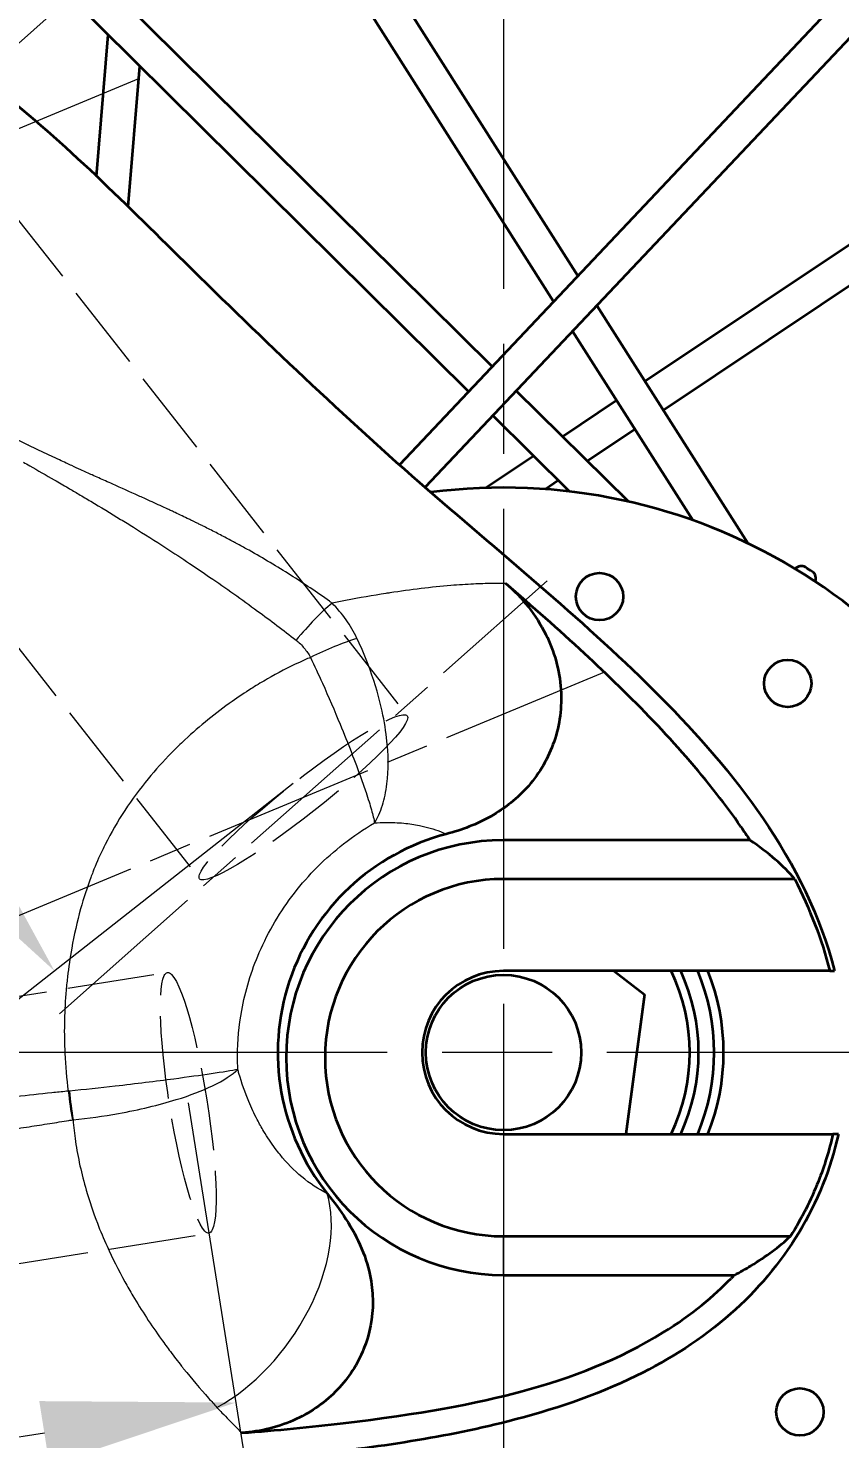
# Model space of a CAD drawing. Header units: millimetres. Extents: x 103 to 2059, y 115 to 1460.
# Drawn here: x 1610.6 to 1662.9, y 636.1 to 726.9 of the extents above; entities that cross this region are included whole.
import ezdxf

# ---------------------------------------------------------------- set-up
doc = ezdxf.new("R2010")
doc.units = ezdxf.units.MM
doc.header["$LTSCALE"] = 5
doc.linetypes.add('CHAIN', pattern=[0.3543, 0.2362, -0.0295, 0.0591, -0.0295])
doc.linetypes.add('DASHED', pattern=[0.2068, 0.1655, -0.0413])
for name, color, linetype, lineweight in [('Center Mark (ISO)', 7, 'Continuous', 9), ('Dimension (ISO)', 7, 'Continuous', 9), ('Hidden (ISO)', 7, 'DASHED', 9), ('Visible (ISO)', 7, 'Continuous', 35), ('Visible Narrow (ISO)', 7, 'Continuous', 9)]:
    doc.layers.add(name, color=color, linetype=linetype, lineweight=lineweight)
doc.styles.add('Note Text (ISO)', font='tahoma.ttf')
doc.dimstyles.new('Default (ISO)', dxfattribs={"dimscale": 5, "dimtxt": 3.5, "dimasz": 2.5, "dimexe": 3.175, "dimexo": 0, "dimgap": 0.762, "dimtad": 1, "dimdec": 1, "dimrnd": 1e-08, "dimzin": 4, "dimtxsty": 'Note Text (ISO)', "dimcen": 0.09, "dimdle": 10, "dimclrd": 256, "dimclre": 256, "dimclrt": 256, "dimadec": 0, "dimazin": 0, "dimtfac": 1.001486, "dimtmove": 0, "dimatfit": 3, "dimfxl": 0, "dimtolj": 1, "dimtzin": 0, "dimlwd": -1, "dimlwe": -1, "dimarcsym": 0})

# ---------------------------------------------------------------- blocks, each defined once
blk = doc.blocks.new('*D9')
at = {"layer": 'Defpoints', "color": 0}
for p in [(1345.636, 1037.631), (1627.652, 678.258), (1612.278, 666.193)]:
    blk.add_point(p, dxfattribs=at)
at = {"layer": 'Dimension (ISO)'}
for p, q in [((1345.636, 1037.631), (1317.773, 1015.766)), ((1337.978, 1015.732), (1604.561, 676.026)), ((1627.652, 678.258), (1599.789, 656.392))]:
    blk.add_line(p, q, dxfattribs=at)
for points in [[(1339.617, 1017.019), (1336.339, 1014.446), (1330.261, 1025.566)], [(1606.2, 677.312), (1602.922, 674.74), (1612.278, 666.193)]]:
    blk.add_solid(points, dxfattribs=at)
at = {"layer": 'Dimension (ISO)', "insert": (1440.433, 928.812), "char_height": 17.5, "attachment_point": 1, "rotation": 308.1229, "style": 'Note Text (ISO)'}
blk.add_mtext('\\A1; \\fTahoma|b0|i0;{\\H17.5000;(361,7) - 460,7}', dxfattribs=at)
blk = doc.blocks.new('*D11')
at = {"layer": 'Defpoints', "color": 0}
for p in [(1620.894, 657.708), (1232.047, 595.77), (1235.121, 576.471)]:
    blk.add_point(p, dxfattribs=at)
at = {"layer": 'Dimension (ISO)'}
for p, q in [((1620.894, 657.708), (1626.465, 622.731)), ((1611.624, 636.442), (1247.466, 578.437)), ((1232.047, 595.77), (1237.619, 560.793))]:
    blk.add_line(p, q, dxfattribs=at)
for points in [[(1611.296, 638.5), (1611.951, 634.385), (1623.968, 638.409)], [(1247.138, 580.494), (1247.794, 576.38), (1235.121, 576.471)]]:
    blk.add_solid(points, dxfattribs=at)
at = {"layer": 'Dimension (ISO)', "insert": (1352.215, 622.401), "char_height": 17.5, "attachment_point": 1, "rotation": 9.05041, "style": 'Note Text (ISO)'}
blk.add_mtext('\\A1; \\fTahoma|b0|i0;{\\H17.5000;(300) - 398,0}', dxfattribs=at)
blk = doc.blocks.new('*D12')
at = {"layer": 'Defpoints', "color": 0}
for p in [(624.775, 661.366), (1641.205, 660.944), (1641.205, 191.366)]:
    blk.add_point(p, dxfattribs=at)
at = {"layer": 'Dimension (ISO)'}
for p, q in [((624.775, 661.366), (624.775, 175.491)), ((1641.205, 660.944), (1641.205, 175.491)), ((637.275, 191.366), (1628.705, 191.366))]:
    blk.add_line(p, q, dxfattribs=at)
for points in [[(637.275, 193.449), (637.275, 189.282), (624.775, 191.366)], [(1628.705, 193.449), (1628.705, 189.282), (1641.205, 191.366)]]:
    blk.add_solid(points, dxfattribs=at)
at = {"layer": 'Dimension (ISO)', "insert": (1090.592, 217.377), "char_height": 17.5, "attachment_point": 1, "style": 'Note Text (ISO)'}
blk.add_mtext('\\A1;1016,4', dxfattribs=at)
blk = doc.blocks.new('*D17')
at = {"layer": 'Defpoints', "color": 0}
for p in [(178.703, 1142.435), (813.681, 1142.435), (1641.205, 312.944)]:
    blk.add_point(p, dxfattribs=at)
at = {"layer": 'Dimension (ISO)'}
for p, q in [((813.681, 1142.435), (162.828, 1142.435)), ((178.703, 325.444), (178.703, 1129.935)), ((1641.205, 312.944), (162.828, 312.944))]:
    blk.add_line(p, q, dxfattribs=at)
for points in [[(176.62, 1129.935), (180.786, 1129.935), (178.703, 1142.435)], [(176.62, 325.444), (180.786, 325.444), (178.703, 312.944)]]:
    blk.add_solid(points, dxfattribs=at)
at = {"layer": 'Dimension (ISO)', "insert": (152.645, 698.83), "char_height": 17.5, "attachment_point": 1, "rotation": 90, "style": 'Note Text (ISO)'}
blk.add_mtext('\\A1;829,5', dxfattribs=at)
blk = doc.blocks.new('*D18')
at = {"layer": 'Defpoints', "color": 0}
for p in [(129.286, 1279.407), (1543.266, 1279.407), (1641.205, 312.944)]:
    blk.add_point(p, dxfattribs=at)
at = {"layer": 'Dimension (ISO)'}
for p, q in [((1543.266, 1279.407), (113.411, 1279.407)), ((129.286, 325.444), (129.286, 1266.907)), ((1641.205, 312.944), (113.411, 312.944))]:
    blk.add_line(p, q, dxfattribs=at)
for points in [[(127.202, 1266.907), (131.369, 1266.907), (129.286, 1279.407)], [(127.202, 325.444), (131.369, 325.444), (129.286, 312.944)]]:
    blk.add_solid(points, dxfattribs=at)
at = {"layer": 'Dimension (ISO)', "insert": (103.274, 780.314), "char_height": 17.5, "attachment_point": 1, "rotation": 90, "style": 'Note Text (ISO)'}
blk.add_mtext('\\A1;966,5', dxfattribs=at)
blk = doc.blocks.new('*D19')
at = {"layer": 'Defpoints', "color": 0}
for p in [(276.775, 661.366), (1989.205, 660.944), (1989.205, 131.366)]:
    blk.add_point(p, dxfattribs=at)
at = {"layer": 'Dimension (ISO)'}
for p, q in [((276.775, 661.366), (276.775, 115.491)), ((1989.205, 660.944), (1989.205, 115.491)), ((289.275, 131.366), (1976.705, 131.366))]:
    blk.add_line(p, q, dxfattribs=at)
for points in [[(289.275, 133.449), (289.275, 129.282), (276.775, 131.366)], [(1976.705, 133.449), (1976.705, 129.282), (1989.205, 131.366)]]:
    blk.add_solid(points, dxfattribs=at)
at = {"layer": 'Dimension (ISO)', "insert": (1090.592, 157.389), "char_height": 17.5, "attachment_point": 1, "style": 'Note Text (ISO)'}
blk.add_mtext('\\A1;1712,4', dxfattribs=at)

msp = doc.modelspace()

# ---------------------------------------------------------------- linework, layer by layer
at = {"layer": 'Center Mark (ISO)', "linetype": 'CHAIN', "ltscale": 23.990969}
for p, q in [((1641.205, 993.444), (1641.205, 328.444)), ((1973.705, 660.944), (1308.705, 660.944))]:
    msp.add_line(p, q, dxfattribs=at)
at = {"layer": 'Center Mark (ISO)', "linetype": 'CHAIN', "ltscale": 9.334043}
for p, q in [((1582.604, 701.663), (1614.027, 729.531)), ((1578.921, 707.543), (1617.71, 723.652)), ((1612.599, 663.441), (1644.022, 691.309)), ((1647.705, 685.429), (1608.917, 669.32))]:
    msp.add_line(p, q, dxfattribs=at)
at = {"layer": 'Hidden (ISO)', "ltscale": 6.769826}
for p, q in [((1605.002, 720.845), (1634.998, 682.622)), ((1591.629, 710.35), (1621.624, 672.127)), ((1571.66, 658.473), (1619.557, 666.102)), ((1574.334, 641.685), (1622.231, 649.314))]:
    msp.add_line(p, q, dxfattribs=at)
at = {"layer": 'Hidden (ISO)', "ltscale": 6.456368}
for centre, major_axis, ratio in [((1628.311, 677.375), (6.687, 5.247), 0.129543), ((1620.894, 657.708), (-1.337, 8.394), 0.142356)]:
    msp.add_ellipse(centre, major_axis=major_axis, ratio=ratio, dxfattribs=at)
at = {"layer": 'Visible (ISO)'}
for p, q in [((1820.984, 896.093), (1634.495, 698.787)), ((1822.661, 894.664), (1636.148, 697.333)), ((1593.518, 793.498), (1645.994, 710.953)), ((1594.263, 788.225), (1644.435, 709.304)), ((1640.466, 705.104), (1600.408, 744.742)), ((1638.955, 703.505), (1600.916, 741.144)), ((1614.975, 717.351), (1615.743, 726.472)), ((1617.018, 715.396), (1617.781, 724.456)), ((1650.311, 704.161), (1676.563, 721.707)), ((1651.492, 702.304), (1676.257, 718.856)), ((1647.211, 709.038), (1656.939, 693.736)), ((1645.653, 707.389), (1653.393, 695.213)), ((1649.247, 696.415), (1642.03, 703.556)), ((1645.004, 700.614), (1648.482, 702.939)), ((1645.462, 697.066), (1640.519, 701.957)), ((1646.6, 699.035), (1649.662, 701.081)), ((1640.041, 697.297), (1643.137, 699.366)), ((1643.88, 697.217), (1644.733, 697.787)), ((1657.08, 674.615), (1641.205, 674.615)), ((1659.967, 672.115), (1641.205, 672.115)), ((1662.224, 666.194), (1641.205, 666.194)), ((1648.318, 666.194), (1650.28, 664.682)), ((1662.224, 666.194), (1662.539, 666.194)), ((1650.28, 664.682), (1649.079, 655.694)), ((1641.205, 655.694), (1662.428, 655.694)), ((1662.781, 655.694), (1662.428, 655.694)), ((1641.205, 649.115), (1659.685, 649.115)), ((1641.205, 646.615), (1656.08, 646.615))]:
    msp.add_line(p, q, dxfattribs=at)
for centre, radius in [((1647.39, 690.299), 1.523), ((1659.515, 684.708), 1.523), ((1641.205, 660.944), 5), ((1660.299, 637.805), 1.523)]:
    msp.add_circle(centre, radius, dxfattribs=at)
for centre, radius, start, end in [((1641.205, 660.944), 348, 191.10889, 126.06442), ((1641.205, 660.944), 320, 191.28909, 125.88422), ((1641.205, 660.944), 320, 191.28909, 125.88422), ((1641.205, 660.944), 308, 191.37636, 125.79695), ((1641.205, 660.944), 296, 191.47071, 125.7026), ((1641.205, 660.944), 36.372, 226.83323, 97.40563), ((1648.478, 696.507), 0.5, 27.31365, 63.29075), ((1660.389, 691.76), 0.5, 58.09647, 140.20621), ((1641.205, 660.944), 36.8, 57.2656, 58.09647), ((1660.834, 691.479), 0.5, 335.15586, 57.2656), ((1641.205, 660.944), 14.54, 104.6788, 218.58184), ((1641.205, 660.615), 14, 90, 270), ((1641.205, 660.615), 11.5, 90, 270), ((1641.205, 660.944), 5.25, 90, 270), ((1641.205, 660.944), 12, 334.05552, 25.94448), ((1641.205, 660.944), 12.57, 335.31213, 24.68787), ((1641.205, 660.944), 13.57, 337.23859, 22.76141), ((1641.205, 660.944), 14.179, 338.26827, 21.73173)]:
    msp.add_arc(centre, radius, start, end, dxfattribs=at)
for points, knots in [([(1608.149, 723.303), (1612.582, 719.887), (1616.606, 715.825), (1625.75, 706.825), (1630.921, 701.879), (1641.359, 692.799), (1646.585, 688.59), (1653.706, 681.427), (1655.983, 678.844), (1659.957, 673.042), (1661.638, 669.707), (1662.539, 666.194)], [0, 0, 0, 0, 1.701214, 1.701214, 3.849341, 3.849341, 5.8641, 5.8641, 6.893346, 6.893346, 7.982703, 7.982703, 7.982703, 7.982703]), ([(1641.355, 691.149), (1642.418, 690.227), (1643.303, 689.12), (1644.48, 686.759), (1644.817, 685.563), (1644.976, 683.19), (1644.831, 682.047), (1644.102, 679.91), (1643.541, 678.943), (1642.118, 677.316), (1641.3, 676.666), (1639.487, 675.639), (1638.523, 675.272), (1637.52, 675.009)], [0, 0, 0, 0, 0.422219, 0.422219, 0.793956, 0.793956, 1.139267, 1.139267, 1.475262, 1.475262, 1.790545, 1.790545, 2.101024, 2.101024, 2.101024, 2.101024]), ([(1656.498, 675.484), (1655.999, 676.208), (1655.482, 676.908), (1652.439, 680.814), (1649.412, 683.865), (1644.766, 688.167), (1643.059, 689.671), (1641.355, 691.149)], [-6.272438, -6.272438, -6.272438, -6.272438, -6.080933, -6.080933, -5.166639, -5.166639, -4.659831, -4.659831, -4.659831, -4.659831]), ([(1662.781, 655.694), (1662.286, 653.466), (1661.411, 651.293), (1659.049, 647.39), (1657.535, 645.615), (1654.002, 642.513), (1651.925, 641.186), (1647.126, 638.838), (1644.323, 637.906), (1637.086, 636.08), (1632.558, 635.442), (1618.988, 634.105), (1609.81, 634.339), (1591.996, 635.627), (1583.127, 636.201), (1574.658, 637.701)], [0, 0, 0, 0, 0.684562, 0.684562, 1.368659, 1.368659, 2.095872, 2.095872, 2.976404, 2.976404, 4.347555, 4.347555, 7.083572, 7.083572, 9.70778, 9.70778, 9.70778, 9.70778]), ([(1662.428, 655.694), (1662.194, 654.662), (1661.882, 653.65), (1661.004, 651.424), (1660.396, 650.235), (1659.685, 649.115)], [-0.7735915, -0.7735915, -0.7735915, -0.7735915, -0.4572683, -0.4572683, -0.0597523, -0.0597523, -0.0597523, -0.0597523]), ([(1629.838, 651.876), (1630.681, 650.819), (1631.498, 649.674), (1632.648, 646.943), (1632.779, 645.777), (1632.788, 643.864), (1632.589, 642.822), (1631.804, 640.877), (1631.232, 639.998), (1629.758, 638.453), (1628.86, 637.819), (1626.763, 636.836), (1625.569, 636.542), (1624.348, 636.453)], [0, 0, 0, 0, 0.405489, 0.405489, 0.827879, 0.827879, 1.34951, 1.34951, 1.864224, 1.864224, 2.403488, 2.403488, 3.005334, 3.005334, 3.005334, 3.005334]), ([(1656.08, 646.615), (1656.462, 646.816), (1656.816, 647.016), (1658.128, 647.807), (1658.99, 648.447), (1659.685, 649.115)], [-17.428409, -17.428409, -17.428409, -17.428409, -17.111152, -17.111152, -16.158595, -16.158595, -16.158595, -16.158595]), ([(1624.348, 636.453), (1626.58, 636.616), (1628.816, 636.835), (1635.789, 637.659), (1639.46, 638.345), (1645.598, 640), (1648.682, 641.179), (1653.359, 644.078), (1654.783, 645.291), (1655.875, 646.403)], [-2.586091, -2.586091, -2.586091, -2.586091, -2.376716, -2.376716, -1.877242, -1.877242, -1.339581, -1.339581, -0.978309, -0.978309, -0.978309, -0.978309])]:
    msp.add_open_spline(points, degree=3, knots=knots, dxfattribs=at)
for points in [[(1656.498, 675.484), (1656.696, 675.197), (1656.89, 674.907), (1657.08, 674.615)], [(1659.967, 672.115), (1659.259, 672.949), (1658.294, 673.797), (1657.08, 674.615)], [(1659.967, 672.115), (1660.933, 670.218), (1661.706, 668.243), (1662.224, 666.194)], [(1656.08, 646.615), (1656.012, 646.544), (1655.944, 646.473), (1655.875, 646.403)]]:
    msp.add_open_spline(points, degree=3, dxfattribs=at)
at = {"layer": 'Visible Narrow (ISO)'}
for p, q in [((1641.205, 674.615), (1641.205, 672.115)), ((1641.205, 646.615), (1641.205, 649.115))]:
    msp.add_line(p, q, dxfattribs=at)
for radius, start, end in [(334.038, 191.19497, 125.97835), (299.03, 191.44618, 125.72714)]:
    msp.add_arc((1641.205, 660.944), radius, start, end, dxfattribs=at)
for centre, major_axis, ratio, start_param, end_param in [((1628.468, 686.698), (3.166, 3.87), 0.198822, 0.786453, 1.527657), ((1629.353, 685.588), (4.503, 2.174), 0.194199, 0.915163, 1.607749), ((1613.97, 658.378), (0.593, -4.965), 0.158692, 4.677681, 5.058319), ((1614.01, 658.382), (0.49, -4.976), 0.151123, 4.681009, 5.061183), ((1622.493, 646.015), (5.735, 8.192), 0.613526, 4.025617, 5.835239)]:
    msp.add_ellipse(centre, major_axis=major_axis, ratio=ratio, start_param=start_param, end_param=end_param, dxfattribs=at)
for points, knots in [([(1610.582, 700.05), (1610.555, 700.063), (1610.527, 700.076), (1609.917, 700.374), (1609.338, 700.664), (1608.762, 700.959)], [-2.2323945, -2.2323945, -2.2323945, -2.2323945, -2.2230924, -2.2230924, -2.0241247, -2.0241247, -2.0241247, -2.0241247]), ([(1610.679, 698.722), (1611.208, 698.419), (1611.735, 698.116), (1612.56, 697.64), (1612.857, 697.468), (1613.153, 697.295), (1613.381, 697.162), (1613.607, 697.029), (1613.834, 696.896)], [2.3181927, 2.3181927, 2.3181927, 2.3181927, 2.5066874, 2.5066874, 2.6130544, 2.6130544, 2.6130544, 2.6945872, 2.6945872, 2.6945872, 2.6945872]), ([(1613.052, 698.882), (1613.041, 698.888), (1613.03, 698.893), (1612.878, 698.963), (1612.738, 699.028), (1612.597, 699.093)], [-2.51042818, -2.51042818, -2.51042818, -2.51042818, -2.5066874, -2.5066874, -2.45952821, -2.45952821, -2.45952821, -2.45952821]), ([(1618.047, 696.629), (1617.925, 696.684), (1617.803, 696.738), (1617.128, 697.042), (1616.581, 697.292), (1616.031, 697.538)], [-3.0598609, -3.0598609, -3.0598609, -3.0598609, -3.0201562, -3.0201562, -2.8392675, -2.8392675, -2.8392675, -2.8392675]), ([(1613.834, 696.896), (1614.093, 696.744), (1614.351, 696.591), (1614.61, 696.437), (1615.255, 696.053), (1615.897, 695.664), (1616.815, 695.103), (1617.09, 694.932), (1617.366, 694.761)], [2.6945872, 2.6945872, 2.6945872, 2.6945872, 2.787665, 2.787665, 2.787665, 3.0201562, 3.0201562, 3.1203504, 3.1203504, 3.1203504, 3.1203504]), ([(1617.366, 694.761), (1618.064, 694.327), (1618.759, 693.885), (1619.45, 693.435), (1619.962, 693.103), (1620.473, 692.766), (1620.983, 692.426)], [3.1203504, 3.1203504, 3.1203504, 3.1203504, 3.374372, 3.374372, 3.374372, 3.5623555, 3.5623555, 3.5623555, 3.5623555]), ([(1620.983, 692.426), (1621.414, 692.139), (1621.844, 691.849), (1622.273, 691.555), (1623.309, 690.847), (1624.34, 690.12), (1625.363, 689.369), (1626.193, 688.761), (1627.018, 688.137), (1627.836, 687.494)], [3.5623555, 3.5623555, 3.5623555, 3.5623555, 3.7211282, 3.7211282, 3.7211282, 4.1043488, 4.1043488, 4.1043488, 4.4148199, 4.4148199, 4.4148199, 4.4148199]), ([(1641.355, 691.149), (1641.072, 691.152), (1640.779, 691.151), (1640.481, 691.146), (1640.478, 691.146), (1640.475, 691.146), (1640.473, 691.146)], [-1.3376648, -1.3376648, -1.3376648, -1.3376648, -1.2320436, -1.2320436, -1.2320436, -1.23109, -1.23109, -1.23109, -1.23109]), ([(1633.63, 690.498), (1632.793, 690.367), (1631.933, 690.217), (1630.743, 689.991), (1630.454, 689.936), (1630.159, 689.877)], [-0.5018121, -0.5018121, -0.5018121, -0.5018121, -0.2498548, -0.2498548, -0.1706831, -0.1706831, -0.1706831, -0.1706831]), ([(1637.815, 691.008), (1637.186, 690.956), (1636.543, 690.89), (1635.23, 690.733), (1634.56, 690.641), (1633.883, 690.537)], [-0.9337256, -0.9337256, -0.9337256, -0.9337256, -0.7313545, -0.7313545, -0.5272685, -0.5272685, -0.5272685, -0.5272685]), ([(1631.764, 687.606), (1631.561, 688.031), (1631.323, 688.435), (1630.785, 689.198), (1630.482, 689.555), (1630.159, 689.877)], [-0.1460653, -0.1460653, -0.1460653, -0.1460653, -0.0740929, -0.0740929, 0, 0, 0, 0]), ([(1627.836, 687.494), (1628.031, 687.34), (1628.21, 687.168), (1628.522, 686.794), (1628.656, 686.594), (1628.765, 686.381)], [0, 0, 0, 0, 0.0740929, 0.0740929, 0.1460653, 0.1460653, 0.1460653, 0.1460653]), ([(1632.897, 675.727), (1633.097, 676.056), (1633.266, 676.436), (1633.534, 677.28), (1633.632, 677.741), (1633.803, 679.123), (1633.798, 680.127), (1633.598, 681.836), (1633.481, 682.501), (1633.112, 684.09), (1632.827, 685.02), (1632.262, 686.507), (1632.021, 687.069), (1631.764, 687.606)], [-0.0010774, -0.0010774, -0.0010774, -0.0010774, 0.1018289, 0.1018289, 0.2036605, 0.2036605, 0.383874, 0.383874, 0.490638, 0.490638, 0.6364878, 0.6364878, 0.727644, 0.727644, 0.727644, 0.727644]), ([(1628.765, 686.381), (1629.023, 685.844), (1629.282, 685.289), (1629.937, 683.837), (1630.319, 682.947), (1630.935, 681.457), (1631.18, 680.844), (1631.627, 679.694), (1631.83, 679.153), (1632.01, 678.654)], [-0.727644, -0.727644, -0.727644, -0.727644, -0.6364878, -0.6364878, -0.490638, -0.490638, -0.383874, -0.383874, -0.2771126, -0.2771126, -0.2771126, -0.2771126]), ([(1624.964, 684.378), (1624.544, 684.113), (1624.129, 683.836), (1622.661, 682.8), (1621.642, 681.973), (1620.681, 681.077)], [-3.4627333, -3.4627333, -3.4627333, -3.4627333, -3.3200765, -3.3200765, -2.9513042, -2.9513042, -2.9513042, -2.9513042]), ([(1619.821, 680.239), (1619.293, 679.702), (1618.787, 679.144), (1618.311, 678.568), (1617.239, 677.27), (1616.301, 675.857), (1615.542, 674.344)], [-2.8390147, -2.8390147, -2.8390147, -2.8390147, -2.6278099, -2.6278099, -2.6278099, -2.1521693, -2.1521693, -2.1521693, -2.1521693]), ([(1632.01, 678.654), (1632.134, 678.31), (1632.247, 677.986), (1632.487, 677.269), (1632.604, 676.896), (1632.79, 676.239), (1632.857, 675.957), (1632.897, 675.727)], [-0.2771126, -0.2771126, -0.2771126, -0.2771126, -0.2036605, -0.2036605, -0.1018289, -0.1018289, 0.0010774, 0.0010774, 0.0010774, 0.0010774]), ([(1624.088, 659.855), (1624.074, 660.144), (1624.068, 660.432), (1624.074, 661.693), (1624.162, 662.675), (1624.569, 664.929), (1624.955, 666.188), (1626.058, 668.74), (1626.827, 670.038), (1627.735, 671.211), (1628.643, 672.385), (1629.713, 673.457), (1631.534, 674.872), (1632.203, 675.323), (1632.897, 675.727)], [0.746371, 0.746371, 0.746371, 0.746371, 0.879913, 0.879913, 1.332578, 1.332578, 1.935543, 1.935543, 2.62781, 2.62781, 2.62781, 3.320076, 3.320076, 3.693848, 3.693848, 3.693848, 3.693848]), ([(1632.897, 675.727), (1633.134, 675.744), (1633.369, 675.754), (1633.603, 675.757), (1634.004, 675.762), (1634.4, 675.746), (1635.128, 675.676), (1635.462, 675.628), (1635.786, 675.563), (1636.263, 675.467), (1636.719, 675.337), (1637.14, 675.173), (1637.27, 675.122), (1637.397, 675.067), (1637.52, 675.009)], [0.3681124, 0.3681124, 0.3681124, 0.3681124, 0.5018121, 0.5018121, 0.5018121, 0.7313545, 0.7313545, 0.9337256, 0.9337256, 0.9337256, 1.2320436, 1.2320436, 1.2320436, 1.3239428, 1.3239428, 1.3239428, 1.3239428]), ([(1614.749, 672.564), (1614.704, 672.449), (1614.66, 672.334), (1614.369, 671.558), (1614.151, 670.881), (1613.959, 670.191)], [-1.9700589, -1.9700589, -1.9700589, -1.9700589, -1.9355433, -1.9355433, -1.7385637, -1.7385637, -1.7385637, -1.7385637]), ([(1613.385, 667.653), (1613.276, 667.042), (1613.186, 666.428), (1613.104, 665.722), (1613.093, 665.631), (1613.084, 665.539)], [-1.5014147, -1.5014147, -1.5014147, -1.5014147, -1.3325781, -1.3325781, -1.3075657, -1.3075657, -1.3075657, -1.3075657]), ([(1613.007, 664.719), (1612.904, 663.435), (1612.884, 662.154), (1612.982, 660.079), (1613.055, 659.264), (1613.162, 658.456)], [-1.2325448, -1.2325448, -1.2325448, -1.2325448, -0.879913, -0.879913, -0.6505057, -0.6505057, -0.6505057, -0.6505057]), ([(1624.088, 659.855), (1623.695, 659.777), (1623.109, 659.681), (1621.686, 659.47), (1620.871, 659.357), (1618.818, 659.086), (1617.523, 658.925), (1615.211, 658.663), (1614.21, 658.557), (1613.244, 658.464)], [-0.6901685, -0.6901685, -0.6901685, -0.6901685, -0.5131353, -0.5131353, -0.3508358, -0.3508358, -0.1473032, -0.1473032, 0, 0, 0, 0]), ([(1613.471, 656.612), (1614.437, 656.71), (1615.434, 656.849), (1617.727, 657.258), (1619.004, 657.562), (1621.015, 658.186), (1621.806, 658.489), (1623.174, 659.148), (1623.728, 659.507), (1624.088, 659.855)], [0, 0, 0, 0, 0.1473032, 0.1473032, 0.3508358, 0.3508358, 0.5131353, 0.5131353, 0.6901685, 0.6901685, 0.6901685, 0.6901685]), ([(1629.838, 651.876), (1629.282, 652.141), (1628.73, 652.506), (1627.71, 653.36), (1627.243, 653.84), (1626.705, 654.499), (1626.601, 654.633), (1626.498, 654.77), (1626.237, 655.12), (1625.991, 655.488), (1625.613, 656.116), (1625.471, 656.37), (1625.337, 656.628), (1625.141, 657.004), (1624.961, 657.389), (1624.551, 658.369), (1624.338, 658.976), (1624.135, 659.682), (1624.111, 659.768), (1624.088, 659.855)], [0, 0, 0, 0, 0.361591, 0.361591, 0.709826, 0.709826, 0.796388, 0.796388, 0.796388, 1.017467, 1.017467, 1.161275, 1.161275, 1.161275, 1.370921, 1.370921, 1.684524, 1.684524, 1.728331, 1.728331, 1.728331, 1.728331]), ([(1613.244, 658.464), (1613.23, 658.463), (1613.216, 658.462), (1613.189, 658.459), (1613.175, 658.457), (1613.162, 658.456)], [-0.004167801, -0.004167801, -0.004167801, -0.004167801, -0.002083901, -0.002083901, 0, 0, 0, 0]), ([(1612.105, 658.35), (1610.566, 658.192), (1609.042, 658.011), (1607.531, 657.811), (1606.87, 657.723), (1606.212, 657.635), (1605.555, 657.548)], [0.1036569, 0.1036569, 0.1036569, 0.1036569, 0.5573112, 0.5573112, 0.5573112, 0.7556617, 0.7556617, 0.7556617, 0.7556617]), ([(1613.429, 656.606), (1613.436, 656.607), (1613.443, 656.608), (1613.457, 656.61), (1613.464, 656.611), (1613.471, 656.612)], [0, 0, 0, 0, 0.002083901, 0.002083901, 0.004167801, 0.004167801, 0.004167801, 0.004167801]), ([(1613.471, 656.612), (1613.505, 656.152), (1613.557, 655.69), (1613.781, 654.184), (1614.017, 653.132), (1614.529, 651.371), (1614.766, 650.663), (1615.04, 649.951)], [-1.824447, -1.824447, -1.824447, -1.824447, -1.6845236, -1.6845236, -1.3709207, -1.3709207, -1.1612752, -1.1612752, -1.1612752, -1.1612752]), ([(1615.04, 649.951), (1615.231, 649.459), (1615.439, 648.966), (1616.006, 647.712), (1616.387, 646.949), (1616.812, 646.182)], [-1.1612752, -1.1612752, -1.1612752, -1.1612752, -1.0174673, -1.0174673, -0.7963882, -0.7963882, -0.7963882, -0.7963882]), ([(1616.812, 646.182), (1616.98, 645.881), (1617.152, 645.581), (1617.887, 644.342), (1618.497, 643.405), (1619.169, 642.473)], [-0.7963882, -0.7963882, -0.7963882, -0.7963882, -0.7098261, -0.7098261, -0.4380889, -0.4380889, -0.4380889, -0.4380889]), ([(1619.169, 642.473), (1619.358, 642.21), (1619.551, 641.946), (1619.98, 641.375), (1620.218, 641.066), (1620.461, 640.76)], [-0.4380889, -0.4380889, -0.4380889, -0.4380889, -0.3615909, -0.3615909, -0.2712613, -0.2712613, -0.2712613, -0.2712613])]:
    msp.add_open_spline(points, degree=3, knots=knots, dxfattribs=at)
for points in [[(1610.632, 700.026), (1610.615, 700.034), (1610.599, 700.042), (1610.582, 700.05)], [(1611.932, 699.404), (1611.496, 699.609), (1611.063, 699.816), (1610.632, 700.026)], [(1612.034, 699.356), (1612, 699.372), (1611.966, 699.388), (1611.932, 699.404)], [(1612.597, 699.093), (1612.409, 699.181), (1612.222, 699.268), (1612.034, 699.356)], [(1610.27, 698.955), (1610.407, 698.877), (1610.543, 698.8), (1610.679, 698.722)], [(1613.387, 698.729), (1613.275, 698.78), (1613.164, 698.831), (1613.052, 698.882)], [(1613.976, 698.461), (1613.779, 698.55), (1613.583, 698.639), (1613.387, 698.729)], [(1614.712, 698.128), (1614.466, 698.239), (1614.221, 698.35), (1613.976, 698.461)], [(1615.559, 697.748), (1615.273, 697.874), (1614.993, 698.001), (1614.712, 698.128)], [(1616.031, 697.538), (1615.874, 697.608), (1615.716, 697.678), (1615.559, 697.748)], [(1619.092, 696.154), (1618.743, 696.314), (1618.395, 696.472), (1618.047, 696.629)], [(1619.58, 695.928), (1619.418, 696.004), (1619.255, 696.079), (1619.092, 696.154)], [(1619.698, 695.873), (1619.658, 695.892), (1619.619, 695.91), (1619.58, 695.928)], [(1619.699, 695.872), (1619.699, 695.873), (1619.698, 695.873), (1619.698, 695.873)], [(1619.817, 695.817), (1619.778, 695.836), (1619.739, 695.854), (1619.699, 695.872)], [(1620.05, 695.708), (1619.973, 695.744), (1619.895, 695.781), (1619.817, 695.817)], [(1620.943, 695.281), (1620.646, 695.425), (1620.349, 695.567), (1620.05, 695.708)], [(1621.158, 695.176), (1621.086, 695.211), (1621.015, 695.246), (1620.943, 695.281)], [(1621.345, 695.085), (1621.283, 695.115), (1621.22, 695.146), (1621.158, 695.176)], [(1621.37, 695.073), (1621.362, 695.077), (1621.353, 695.081), (1621.345, 695.085)], [(1621.579, 694.97), (1621.509, 695.004), (1621.44, 695.039), (1621.37, 695.073)], [(1621.785, 694.868), (1621.716, 694.902), (1621.648, 694.936), (1621.579, 694.97)], [(1621.821, 694.85), (1621.809, 694.856), (1621.797, 694.862), (1621.785, 694.868)], [(1622.19, 694.666), (1622.068, 694.727), (1621.944, 694.789), (1621.821, 694.85)], [(1622.586, 694.465), (1622.455, 694.532), (1622.322, 694.599), (1622.19, 694.666)], [(1623.354, 694.067), (1623.099, 694.201), (1622.843, 694.334), (1622.586, 694.465)], [(1623.727, 693.869), (1623.603, 693.936), (1623.478, 694.002), (1623.354, 694.067)], [(1623.819, 693.82), (1623.788, 693.837), (1623.757, 693.853), (1623.727, 693.869)], [(1623.842, 693.808), (1623.834, 693.812), (1623.827, 693.816), (1623.819, 693.82)], [(1623.843, 693.807), (1623.843, 693.807), (1623.842, 693.807), (1623.842, 693.808)], [(1623.911, 693.771), (1623.888, 693.783), (1623.866, 693.795), (1623.843, 693.807)], [(1624.093, 693.672), (1624.032, 693.705), (1623.971, 693.738), (1623.911, 693.771)], [(1624.453, 693.475), (1624.333, 693.541), (1624.213, 693.607), (1624.093, 693.672)], [(1624.808, 693.278), (1624.69, 693.344), (1624.572, 693.41), (1624.453, 693.475)], [(1626.179, 692.484), (1625.725, 692.755), (1625.268, 693.02), (1624.808, 693.278)], [(1627.49, 691.678), (1627.057, 691.953), (1626.619, 692.222), (1626.179, 692.484)], [(1628.758, 690.852), (1628.338, 691.134), (1627.915, 691.41), (1627.49, 691.678)], [(1640.473, 691.146), (1640.086, 691.139), (1639.686, 691.125), (1639.278, 691.105)], [(1629.994, 689.996), (1629.585, 690.288), (1629.173, 690.573), (1628.758, 690.852)], [(1633.883, 690.537), (1633.798, 690.524), (1633.714, 690.512), (1633.63, 690.498)], [(1639.278, 691.105), (1638.801, 691.082), (1638.313, 691.05), (1637.815, 691.008)], [(1630.159, 689.877), (1630.104, 689.917), (1630.049, 689.957), (1629.994, 689.996)], [(1628.054, 686.063), (1627.353, 685.737), (1626.667, 685.382), (1625.99, 684.994)], [(1628.765, 686.381), (1628.527, 686.279), (1628.29, 686.173), (1628.054, 686.063)], [(1625.99, 684.994), (1625.673, 684.813), (1625.358, 684.624), (1625.045, 684.429)], [(1625.045, 684.429), (1625.018, 684.412), (1624.991, 684.395), (1624.964, 684.378)], [(1620.681, 681.077), (1620.388, 680.804), (1620.101, 680.524), (1619.821, 680.239)], [(1615.362, 673.975), (1615.142, 673.513), (1614.938, 673.043), (1614.749, 672.564)], [(1615.542, 674.344), (1615.481, 674.222), (1615.421, 674.099), (1615.362, 673.975)], [(1613.959, 670.191), (1613.729, 669.36), (1613.538, 668.511), (1613.385, 667.653)], [(1613.038, 665.075), (1613.027, 664.957), (1613.016, 664.838), (1613.007, 664.719)], [(1613.084, 665.539), (1613.067, 665.385), (1613.052, 665.23), (1613.038, 665.075)], [(1613.056, 658.446), (1612.739, 658.414), (1612.421, 658.382), (1612.105, 658.35)], [(1613.162, 658.456), (1613.127, 658.452), (1613.091, 658.449), (1613.056, 658.446)], [(1609.932, 656.059), (1610.169, 656.096), (1610.406, 656.133), (1610.644, 656.17)], [(1610.644, 656.17), (1611.084, 656.239), (1611.525, 656.307), (1611.968, 656.376)], [(1611.968, 656.376), (1612.38, 656.441), (1612.794, 656.505), (1613.209, 656.571)], [(1613.209, 656.571), (1613.283, 656.583), (1613.356, 656.594), (1613.429, 656.606)], [(1620.461, 640.76), (1620.506, 640.703), (1620.552, 640.645), (1620.598, 640.588)], [(1620.598, 640.588), (1621.118, 639.939), (1621.657, 639.301), (1622.206, 638.689)], [(1622.206, 638.689), (1622.385, 638.49), (1622.564, 638.294), (1622.743, 638.1)], [(1622.743, 638.1), (1622.851, 637.985), (1622.959, 637.87), (1623.067, 637.756)], [(1623.067, 637.756), (1623.212, 637.602), (1623.359, 637.45), (1623.504, 637.301)], [(1623.504, 637.301), (1623.65, 637.15), (1623.796, 637.002), (1623.94, 636.857)], [(1623.94, 636.857), (1623.977, 636.821), (1624.013, 636.785), (1624.049, 636.749)], [(1624.049, 636.749), (1624.085, 636.713), (1624.121, 636.677), (1624.156, 636.642)], [(1624.156, 636.642), (1624.22, 636.578), (1624.284, 636.515), (1624.348, 636.453)]]:
    msp.add_open_spline(points, degree=3, dxfattribs=at)

# ---------------------------------------------------------------- dimensions: what is measured, and where the dimension line sits
at = {"layer": 'Dimension (ISO)'}
for base, p1, p2, angle, picture, middle in [((129.286, 1279.407), (1641.205, 312.944), (1543.266, 1279.407), 90, '*D18', (129.286, 809.214)), ((178.703, 1142.435), (1641.205, 312.944), (813.681, 1142.435), 90, '*D17', (178.703, 727.689)), ((1989.205, 131.366), (276.775, 661.366), (1989.205, 660.944), 180, '*D19', (1125.457, 131.366)), ((1641.205, 191.366), (624.775, 661.366), (1641.205, 660.944), 180, '*D12', (1125.457, 191.366))]:
    dim = msp.add_linear_dim(base=base, p1=p1, p2=p2, angle=angle, dimstyle='Default (ISO)', override={"dimgap": 0.762, "dimdec": 1, "dimtol": 0, "dimlim": 0, "dimtp": 0, "dimtm": 0, "dimtdec": 2, "dimtofl": 0, "dimatfit": 1}, dxfattribs=at)
    dim.commit()
    dim.dimension.update_dxf_attribs({"geometry": picture, "text_midpoint": middle, "dimtype": 160})
for base, p1, p2, angle, text, picture, middle in [((1612.278, 666.193), (1345.636, 1037.631), (1627.652, 678.258), 128.1229, ' \\fTahoma|b0|i0;{\\H17.5000;(361,7) - 460,7}', '*D9', (1471.27, 845.879)), ((1235.121, 576.471), (1620.894, 657.708), (1232.047, 595.77), 9.05041, ' \\fTahoma|b0|i0;{\\H17.5000;(300) - 398,0}', '*D11', (1429.545, 607.44))]:
    dim = msp.add_linear_dim(base=base, p1=p1, p2=p2, angle=angle, text=text, dimstyle='Default (ISO)', override={"dimgap": 0.762, "dimdec": 1, "dimtol": 0, "dimlim": 0, "dimtp": 0, "dimtm": 0, "dimtdec": 2, "dimtofl": 0, "dimatfit": 1}, dxfattribs=at)
    dim.commit()
    dim.dimension.update_dxf_attribs({"geometry": picture, "text_midpoint": middle, "dimtype": 160})

doc.saveas('drawing.dxf')
